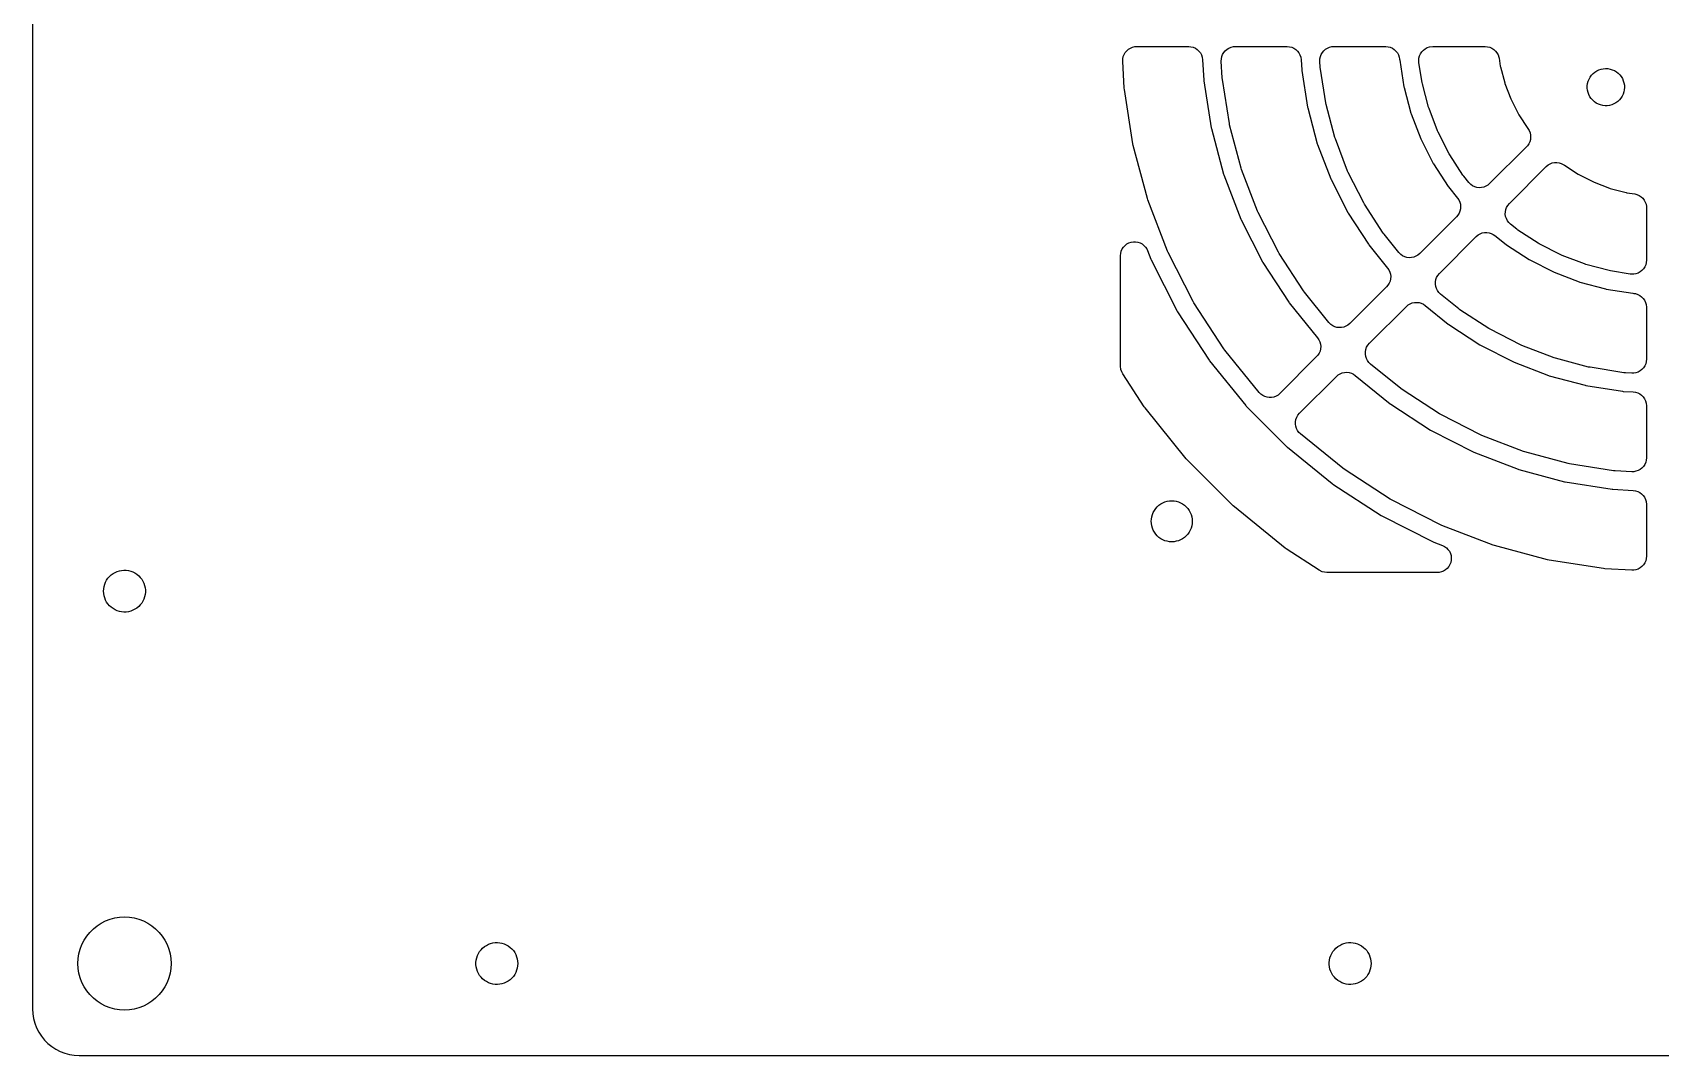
# Model space of a CAD drawing. Header units: metres. Extents: x -325 to 325, y -110 to 110.
# Drawn here: x -324.9 to -150, y -109.9 to 0 of the extents above; entities that cross this region are included whole.
import ezdxf

# ---------------------------------------------------------------- set-up
doc = ezdxf.new("R2010")
doc.units = ezdxf.units.M

msp = doc.modelspace()

# ---------------------------------------------------------------- linework, layer by layer
for p, q in [((-324.875, 104.875), (-324.875, -104.875)), ((-207.142, -1.78891), (-206.931, -1.65976)), ((-206.931, -1.65976), (-206.701, -1.56717)), ((-206.701, -1.56717), (-206.459, -1.51366)), ((-206.459, -1.51366), (-206.257, -1.5)), ((-206.257, -1.5), (-200.678, -1.5)), ((-200.678, -1.5), (-200.431, -1.52046)), ((-200.431, -1.52046), (-200.191, -1.58127)), ((-200.191, -1.58127), (-199.964, -1.68079)), ((-199.964, -1.68079), (-199.757, -1.81628)), ((-196.559, -1.78891), (-196.348, -1.65976)), ((-196.348, -1.65976), (-196.118, -1.56717)), ((-196.118, -1.56717), (-195.876, -1.51366)), ((-195.876, -1.51366), (-195.674, -1.5)), ((-195.674, -1.5), (-190.095, -1.5)), ((-190.095, -1.5), (-189.848, -1.52046)), ((-189.848, -1.52046), (-189.608, -1.58127)), ((-189.608, -1.58127), (-189.381, -1.68079)), ((-189.381, -1.68079), (-189.174, -1.81628)), ((-185.976, -1.78889), (-185.764, -1.65974)), ((-185.764, -1.65974), (-185.535, -1.56715)), ((-185.535, -1.56715), (-185.293, -1.51366)), ((-185.293, -1.51366), (-185.091, -1.5)), ((-185.091, -1.5), (-179.511, -1.5)), ((-179.511, -1.5), (-179.265, -1.52046)), ((-179.265, -1.52046), (-179.024, -1.58127)), ((-179.024, -1.58127), (-178.798, -1.68079)), ((-178.798, -1.68079), (-178.59, -1.81628)), ((-175.469, -1.88805), (-175.273, -1.73752)), ((-175.273, -1.73752), (-175.054, -1.6214)), ((-175.054, -1.6214), (-174.819, -1.54291)), ((-174.819, -1.54291), (-174.463, -1.5)), ((-174.463, -1.5), (-168.822, -1.5)), ((-168.822, -1.5), (-168.575, -1.52046)), ((-168.575, -1.52046), (-168.335, -1.58127)), ((-168.335, -1.58127), (-168.108, -1.68079)), ((-168.108, -1.68079), (-167.9, -1.81628)), ((-207.755, -3.07851), (-207.748, -2.83087)), ((-207.604, -5.97536), (-207.755, -3.07851)), ((-207.748, -2.83087), (-207.7, -2.58786)), ((-207.7, -2.58786), (-207.612, -2.35609)), ((-207.612, -2.35609), (-207.488, -2.14189)), ((-207.488, -2.14189), (-207.33, -1.9511)), ((-207.33, -1.9511), (-207.142, -1.78891)), ((-199.757, -1.81628), (-199.575, -1.98409)), ((-199.575, -1.98409), (-199.422, -2.17958)), ((-199.422, -2.17958), (-199.305, -2.39746)), ((-199.305, -2.39746), (-199.224, -2.63177)), ((-199.224, -2.63177), (-199.18, -2.92149)), ((-199.18, -2.92149), (-199.065, -5.11745)), ((-197.172, -3.07851), (-197.164, -2.83089)), ((-197.078, -4.86909), (-197.172, -3.07851)), ((-197.164, -2.83089), (-197.116, -2.58788)), ((-197.116, -2.58788), (-197.029, -2.35609)), ((-197.029, -2.35609), (-196.904, -2.14189)), ((-196.904, -2.14189), (-196.746, -1.9511)), ((-196.746, -1.9511), (-196.559, -1.78891)), ((-189.174, -1.81628), (-188.991, -1.98409)), ((-188.991, -1.98409), (-188.839, -2.17958)), ((-188.839, -2.17958), (-188.721, -2.39746)), ((-188.721, -2.39746), (-188.641, -2.63177)), ((-188.641, -2.63177), (-188.597, -2.92149)), ((-188.597, -2.92149), (-188.54, -4.0112)), ((-186.589, -3.07849), (-186.581, -2.83087)), ((-186.553, -3.76282), (-186.589, -3.07849)), ((-186.581, -2.83087), (-186.533, -2.58786)), ((-186.533, -2.58786), (-186.445, -2.35609)), ((-186.445, -2.35609), (-186.321, -2.14188)), ((-186.321, -2.14188), (-186.163, -1.95108)), ((-186.163, -1.95108), (-185.976, -1.78889)), ((-178.59, -1.81628), (-178.408, -1.98409)), ((-178.408, -1.98409), (-178.256, -2.17958)), ((-178.256, -2.17958), (-178.138, -2.39746)), ((-178.138, -2.39746), (-178.057, -2.63177)), ((-178.057, -2.63177), (-178.022, -2.86635)), ((-178.022, -2.86635), (-178.019, -2.866)), ((-178.019, -2.866), (-178.006, -2.98299)), ((-178.006, -2.98299), (-177.557, -5.81731)), ((-175.963, -2.98759), (-175.94, -2.74089)), ((-175.944, -3.23465), (-175.963, -2.98759)), ((-175.607, -5.36279), (-175.944, -3.23465)), ((-175.94, -2.74089), (-175.877, -2.50124)), ((-175.877, -2.50124), (-175.776, -2.27519)), ((-175.776, -2.27519), (-175.639, -2.06892)), ((-175.639, -2.06892), (-175.469, -1.88805)), ((-167.9, -1.81628), (-167.718, -1.98409)), ((-167.718, -1.98409), (-167.566, -2.17958)), ((-167.566, -2.17958), (-167.448, -2.39746)), ((-167.448, -2.39746), (-167.368, -2.63177)), ((-167.368, -2.63177), (-167.34, -2.76534)), ((-167.34, -2.76534), (-167.205, -3.61696)), ((-199.065, -5.11745), (-199.057, -5.1955)), ((-199.057, -5.1955), (-198.261, -10.2181)), ((-197.062, -5.02524), (-197.078, -4.86909)), ((-196.311, -9.76358), (-197.062, -5.02524)), ((-188.54, -4.0112), (-188.532, -4.08925)), ((-188.532, -4.08925), (-187.909, -8.0177)), ((-186.536, -3.91898), (-186.553, -3.76282)), ((-185.959, -7.56319), (-186.536, -3.91898)), ((-167.205, -3.61696), (-167.189, -3.69386)), ((-167.189, -3.69386), (-166.733, -5.39542)), ((-157.823, -5.46536), (-157.759, -5.22751)), ((-157.759, -5.22751), (-157.667, -4.99928)), ((-157.667, -4.99928), (-157.547, -4.78416)), ((-157.547, -4.78416), (-157.402, -4.58539)), ((-157.402, -4.58539), (-157.233, -4.40599)), ((-157.233, -4.40599), (-157.044, -4.24869)), ((-157.044, -4.24869), (-156.836, -4.11584)), ((-156.836, -4.11584), (-156.614, -4.00949)), ((-156.614, -4.00949), (-156.381, -3.93123)), ((-156.381, -3.93123), (-156.139, -3.88226)), ((-156.139, -3.88226), (-155.894, -3.86333)), ((-155.894, -3.86333), (-155.648, -3.87469)), ((-155.648, -3.87469), (-155.405, -3.91621)), ((-155.405, -3.91621), (-155.169, -3.98724)), ((-155.169, -3.98724), (-154.944, -4.0867)), ((-154.944, -4.0867), (-154.733, -4.21309)), ((-154.733, -4.21309), (-154.539, -4.3645)), ((-154.539, -4.3645), (-154.365, -4.53862)), ((-154.365, -4.53862), (-154.213, -4.73282)), ((-154.213, -4.73282), (-154.087, -4.94415)), ((-154.087, -4.94415), (-153.987, -5.1694)), ((-153.987, -5.1694), (-153.916, -5.40518)), ((-207.587, -6.1315), (-207.604, -5.97536)), ((-206.663, -11.964), (-207.587, -6.1315)), ((-177.557, -5.81731), (-177.541, -5.89426)), ((-177.541, -5.89426), (-176.798, -8.66583)), ((-175.574, -5.51637), (-175.607, -5.36279)), ((-174.906, -8.00992), (-175.574, -5.51637)), ((-166.733, -5.39542), (-166.709, -5.47032)), ((-166.709, -5.47032), (-166.077, -7.1151)), ((-157.861, -5.95546), (-157.857, -5.70924)), ((-157.834, -6.20027), (-157.861, -5.95546)), ((-157.857, -5.70924), (-157.823, -5.46536)), ((-157.778, -6.43997), (-157.834, -6.20027)), ((-157.693, -6.67093), (-157.778, -6.43997)), ((-157.58, -6.88963), (-157.693, -6.67093)), ((-157.44, -7.09279), (-157.58, -6.88963)), ((-154.116, -6.83629), (-154.249, -7.04364)), ((-154.009, -6.6142), (-154.116, -6.83629)), ((-153.931, -6.38072), (-154.009, -6.6142)), ((-153.882, -6.1394), (-153.931, -6.38072)), ((-153.916, -5.40518), (-153.875, -5.6479)), ((-153.863, -5.89389), (-153.882, -6.1394)), ((-153.875, -5.6479), (-153.863, -5.89389)), ((-187.909, -8.0177), (-187.893, -8.09465)), ((-187.893, -8.09465), (-186.864, -11.9363)), ((-185.927, -7.71677), (-185.959, -7.56319)), ((-184.972, -11.2803), (-185.927, -7.71677)), ((-176.798, -8.66583), (-176.774, -8.74074)), ((-176.774, -8.74074), (-175.746, -11.4198)), ((-174.858, -8.15924), (-174.906, -8.00992)), ((-173.933, -10.5695), (-174.858, -8.15924)), ((-166.077, -7.1151), (-166.045, -7.18683)), ((-166.045, -7.18683), (-165.245, -8.75652)), ((-157.277, -7.2773), (-157.44, -7.09279)), ((-157.093, -7.44037), (-157.277, -7.2773)), ((-156.89, -7.57953), (-157.093, -7.44037)), ((-156.671, -7.69267), (-156.89, -7.57953)), ((-156.44, -7.77808), (-156.671, -7.69267)), ((-156.2, -7.83446), (-156.44, -7.77808)), ((-155.955, -7.86095), (-156.2, -7.83446)), ((-155.709, -7.85716), (-155.955, -7.86095)), ((-155.465, -7.82314), (-155.709, -7.85716)), ((-155.228, -7.75941), (-155.465, -7.82314)), ((-154.999, -7.66693), (-155.228, -7.75941)), ((-154.784, -7.5471), (-154.999, -7.66693)), ((-154.585, -7.40175), (-154.784, -7.5471)), ((-154.406, -7.23308), (-154.585, -7.40175)), ((-154.249, -7.04364), (-154.406, -7.23308)), ((-198.261, -10.2181), (-198.245, -10.2951)), ((-198.245, -10.2951), (-196.929, -15.2067)), ((-196.279, -9.91716), (-196.311, -9.76358)), ((-195.037, -14.5508), (-196.279, -9.91716)), ((-165.245, -8.75652), (-165.206, -8.82471)), ((-165.206, -8.82471), (-164.247, -10.3024)), ((-164.247, -10.3024), (-164.232, -10.3218)), ((-164.232, -10.3218), (-164.104, -10.5335)), ((-206.631, -12.1176), (-206.663, -11.964)), ((-205.102, -17.8212), (-206.631, -12.1176)), ((-186.864, -11.9363), (-186.839, -12.0112)), ((-186.839, -12.0112), (-185.414, -15.7243)), ((-184.923, -11.4297), (-184.972, -11.2803)), ((-183.601, -14.8742), (-184.923, -11.4297)), ((-175.746, -11.4198), (-175.714, -11.4915)), ((-175.714, -11.4915), (-174.411, -14.0483)), ((-173.869, -10.713), (-173.933, -10.5695)), ((-172.697, -13.0134), (-173.869, -10.713)), ((-164.293, -12.1634), (-164.385, -12.264)), ((-164.151, -11.9606), (-164.293, -12.1634)), ((-164.044, -11.7372), (-164.151, -11.9606)), ((-164.104, -10.5335), (-164.012, -10.7636)), ((-163.975, -11.4991), (-164.044, -11.7372)), ((-164.012, -10.7636), (-163.959, -11.0056)), ((-163.947, -11.2531), (-163.975, -11.4991)), ((-163.959, -11.0056), (-163.947, -11.2531)), ((-172.618, -13.1493), (-172.697, -13.0134)), ((-171.212, -15.3145), (-172.618, -13.1493)), ((-164.385, -12.264), (-168.35, -16.2289)), ((-161.631, -14.0084), (-161.389, -13.9575)), ((-161.389, -13.9575), (-161.141, -13.9473)), ((-161.141, -13.9473), (-160.896, -13.9779)), ((-160.896, -13.9779), (-160.658, -14.0486)), ((-196.929, -15.2067), (-196.905, -15.2816)), ((-196.905, -15.2816), (-195.082, -20.029)), ((-194.989, -14.7001), (-195.037, -14.5508)), ((-193.269, -19.1789), (-194.989, -14.7001)), ((-185.414, -15.7243), (-185.382, -15.796)), ((-183.537, -15.0176), (-183.601, -14.8742)), ((-181.862, -18.305), (-183.537, -15.0176)), ((-174.411, -14.0483), (-174.372, -14.1162)), ((-174.372, -14.1162), (-172.809, -16.523)), ((-171.12, -15.4415), (-171.212, -15.3145)), ((-170.577, -16.1122), (-171.12, -15.4415)), ((-166.229, -18.3502), (-162.264, -14.3854)), ((-162.264, -14.3854), (-162.075, -14.2252)), ((-162.075, -14.2252), (-161.862, -14.0984)), ((-161.862, -14.0984), (-161.631, -14.0084)), ((-160.658, -14.0486), (-160.436, -14.1574)), ((-160.436, -14.1574), (-160.322, -14.2324)), ((-160.322, -14.2324), (-160.302, -14.2466)), ((-160.302, -14.2466), (-158.825, -15.2061)), ((-158.825, -15.2061), (-158.757, -15.2455)), ((-158.757, -15.2455), (-157.187, -16.0453)), ((-185.382, -15.796), (-183.576, -19.34)), ((-172.809, -16.523), (-172.763, -16.5865)), ((-172.763, -16.5865), (-171.798, -17.7773)), ((-170.38, -16.3129), (-170.577, -16.1122)), ((-170.179, -16.4568), (-170.38, -16.3129)), ((-169.956, -16.5656), (-170.179, -16.4568)), ((-169.719, -16.6363), (-169.956, -16.5656)), ((-169.473, -16.667), (-169.719, -16.6363)), ((-169.225, -16.6567), (-169.473, -16.667)), ((-168.983, -16.6059), (-169.225, -16.6567)), ((-168.752, -16.5158), (-168.983, -16.6059)), ((-168.539, -16.389), (-168.752, -16.5158)), ((-168.35, -16.2289), (-168.539, -16.389)), ((-157.187, -16.0453), (-157.115, -16.0773)), ((-157.115, -16.0773), (-155.47, -16.7086)), ((-155.47, -16.7086), (-155.395, -16.733)), ((-155.395, -16.733), (-153.694, -17.1889)), ((-153.694, -17.1889), (-153.617, -17.2052)), ((-153.617, -17.2052), (-152.765, -17.3401)), ((-152.765, -17.3401), (-152.525, -17.399)), ((-152.525, -17.399), (-152.297, -17.4966)), ((-205.054, -17.9705), (-205.102, -17.8212)), ((-202.938, -23.4834), (-205.054, -17.9705)), ((-193.205, -19.3223), (-193.269, -19.1789)), ((-181.784, -18.4409), (-181.862, -18.305)), ((-179.774, -21.5352), (-181.784, -18.4409)), ((-171.798, -17.7773), (-171.659, -17.9821)), ((-171.659, -17.9821), (-171.555, -18.207)), ((-171.536, -19.1809), (-171.631, -19.4097)), ((-171.555, -18.207), (-171.489, -18.4459)), ((-171.48, -18.9396), (-171.536, -19.1809)), ((-171.489, -18.4459), (-171.464, -18.6924)), ((-171.464, -18.6924), (-171.48, -18.9396)), ((-166.66, -19.2582), (-166.615, -19.0147)), ((-166.615, -19.0147), (-166.53, -18.782)), ((-166.53, -18.782), (-166.408, -18.5664)), ((-166.408, -18.5664), (-166.229, -18.3502)), ((-152.297, -17.4966), (-152.088, -17.6304)), ((-152.088, -17.6304), (-151.905, -17.7966)), ((-151.905, -17.7966), (-151.751, -17.9909)), ((-151.751, -17.9909), (-151.631, -18.2078)), ((-151.631, -18.2078), (-151.549, -18.4414)), ((-151.549, -18.4414), (-151.506, -18.6854)), ((-151.506, -18.6854), (-151.5, -18.8217)), ((-151.5, -18.8217), (-151.5, -24.4627)), ((-195.082, -20.029), (-195.05, -20.1008)), ((-195.05, -20.1008), (-192.742, -24.6316)), ((-191.028, -23.5965), (-193.205, -19.3223)), ((-183.576, -19.34), (-183.537, -19.408)), ((-183.537, -19.408), (-181.371, -22.7437)), ((-171.903, -19.782), (-175.865, -23.7434)), ((-171.763, -19.6196), (-171.903, -19.782)), ((-171.631, -19.4097), (-171.763, -19.6196)), ((-166.665, -19.5059), (-166.66, -19.2582)), ((-166.629, -19.751), (-166.665, -19.5059)), ((-166.553, -19.9868), (-166.629, -19.751)), ((-166.44, -20.2069), (-166.553, -19.9868)), ((-166.291, -20.4053), (-166.44, -20.2069)), ((-166.112, -20.5766), (-166.291, -20.4053)), ((-165.441, -21.1198), (-166.112, -20.5766)), ((-207.516, -22.8585), (-207.32, -22.7064)), ((-207.32, -22.7064), (-207.103, -22.5885)), ((-207.103, -22.5885), (-206.868, -22.508)), ((-206.868, -22.508), (-206.624, -22.4672)), ((-206.624, -22.4672), (-206.376, -22.4672)), ((-206.376, -22.4672), (-206.132, -22.508)), ((-206.132, -22.508), (-205.897, -22.5885)), ((-205.897, -22.5885), (-205.68, -22.7064)), ((-205.68, -22.7064), (-205.484, -22.8585)), ((-179.682, -21.6622), (-179.774, -21.5352)), ((-178.091, -23.6267), (-179.682, -21.6622)), ((-173.743, -25.8647), (-169.782, -21.9033)), ((-169.782, -21.9033), (-169.593, -21.7432)), ((-169.593, -21.7432), (-169.38, -21.6164)), ((-169.38, -21.6164), (-169.149, -21.5263)), ((-169.149, -21.5263), (-168.907, -21.4755)), ((-168.907, -21.4755), (-168.659, -21.4652)), ((-168.659, -21.4652), (-168.413, -21.4959)), ((-168.413, -21.4959), (-168.176, -21.5666)), ((-168.176, -21.5666), (-167.953, -21.6754)), ((-167.953, -21.6754), (-167.777, -21.7982)), ((-167.777, -21.7982), (-166.586, -22.7626)), ((-165.314, -21.2121), (-165.441, -21.1198)), ((-163.149, -22.6181), (-165.314, -21.2121)), ((-163.013, -22.6967), (-163.149, -22.6181)), ((-160.713, -23.8688), (-163.013, -22.6967)), ((-208, -23.9621), (-207.98, -23.7152)), ((-208, -35.8425), (-208, -23.9621)), ((-207.98, -23.7152), (-207.919, -23.4751)), ((-207.919, -23.4751), (-207.819, -23.2482)), ((-207.819, -23.2482), (-207.684, -23.0408)), ((-207.684, -23.0408), (-207.516, -22.8585)), ((-205.484, -22.8585), (-205.316, -23.0408)), ((-205.316, -23.0408), (-205.181, -23.2482)), ((-205.181, -23.2482), (-205.1, -23.4246)), ((-205.1, -23.4246), (-204.751, -24.3336)), ((-204.751, -24.3336), (-204.719, -24.4054)), ((-204.719, -24.4054), (-201.907, -29.9233)), ((-202.874, -23.6268), (-202.938, -23.4834)), ((-200.193, -28.8883), (-202.874, -23.6268)), ((-190.949, -23.7325), (-191.028, -23.5965)), ((-188.336, -27.7558), (-190.949, -23.7325)), ((-181.371, -22.7437), (-181.325, -22.8073)), ((-181.325, -22.8073), (-179.313, -25.2918)), ((-177.895, -23.8273), (-178.091, -23.6267)), ((-177.693, -23.9713), (-177.895, -23.8273)), ((-177.471, -24.0801), (-177.693, -23.9713)), ((-177.233, -24.1508), (-177.471, -24.0801)), ((-176.987, -24.1814), (-177.233, -24.1508)), ((-176.74, -24.1712), (-176.987, -24.1814)), ((-176.497, -24.1204), (-176.74, -24.1712)), ((-176.267, -24.0303), (-176.497, -24.1204)), ((-176.054, -23.9035), (-176.267, -24.0303)), ((-175.865, -23.7434), (-176.054, -23.9035)), ((-166.586, -22.7626), (-166.523, -22.8087)), ((-166.523, -22.8087), (-164.116, -24.3717)), ((-164.116, -24.3717), (-164.048, -24.4109)), ((-164.048, -24.4109), (-161.491, -25.7137)), ((-160.57, -23.9326), (-160.713, -23.8688)), ((-158.159, -24.8578), (-160.57, -23.9326)), ((-151.5, -24.4627), (-151.52, -24.7095)), ((-192.742, -24.6316), (-192.703, -24.6995)), ((-192.703, -24.6995), (-189.933, -28.9644)), ((-179.313, -25.2918), (-179.173, -25.4966)), ((-179.173, -25.4966), (-179.069, -25.7215)), ((-179.069, -25.7215), (-179.004, -25.9604)), ((-179.004, -25.9604), (-178.979, -26.2069)), ((-178.979, -26.2069), (-178.994, -26.4541)), ((-174.045, -26.2964), (-173.922, -26.0809)), ((-173.922, -26.0809), (-173.743, -25.8647)), ((-161.491, -25.7137), (-161.42, -25.7456)), ((-161.42, -25.7456), (-158.741, -26.774)), ((-158.01, -24.9063), (-158.159, -24.8578)), ((-155.516, -25.5745), (-158.01, -24.9063)), ((-155.363, -25.6071), (-155.516, -25.5745)), ((-153.235, -25.9442), (-155.363, -25.6071)), ((-152.876, -25.9575), (-153.235, -25.9442)), ((-152.632, -25.9168), (-152.876, -25.9575)), ((-152.397, -25.8363), (-152.632, -25.9168)), ((-152.18, -25.7184), (-152.397, -25.8363)), ((-151.984, -25.5663), (-152.18, -25.7184)), ((-151.816, -25.384), (-151.984, -25.5663)), ((-151.681, -25.1766), (-151.816, -25.384)), ((-151.581, -24.9497), (-151.681, -25.1766)), ((-151.52, -24.7095), (-151.581, -24.9497)), ((-188.244, -27.8829), (-188.336, -27.7558)), ((-185.606, -31.1411), (-188.244, -27.8829)), ((-179.418, -27.2964), (-183.379, -31.2578)), ((-179.277, -27.1341), (-179.418, -27.2964)), ((-179.146, -26.9241), (-179.277, -27.1341)), ((-179.051, -26.6954), (-179.146, -26.9241)), ((-178.994, -26.4541), (-179.051, -26.6954)), ((-174.18, -27.0204), (-174.175, -26.7727)), ((-174.144, -27.2655), (-174.18, -27.0204)), ((-174.175, -26.7727), (-174.129, -26.5291)), ((-174.068, -27.5013), (-174.144, -27.2655)), ((-174.129, -26.5291), (-174.045, -26.2964)), ((-173.954, -27.7214), (-174.068, -27.5013)), ((-173.806, -27.9198), (-173.954, -27.7214)), ((-173.627, -28.0911), (-173.806, -27.9198)), ((-158.741, -26.774), (-158.666, -26.7983)), ((-158.666, -26.7983), (-155.894, -27.5409)), ((-155.894, -27.5409), (-155.817, -27.5573)), ((-155.817, -27.5573), (-152.983, -28.0062)), ((-200.114, -29.0243), (-200.193, -28.8883)), ((-196.898, -33.9766), (-200.114, -29.0243)), ((-189.933, -28.9644), (-189.887, -29.0279)), ((-189.887, -29.0279), (-186.827, -32.8063)), ((-181.258, -33.3792), (-177.296, -29.4178)), ((-177.296, -29.4178), (-177.107, -29.2576)), ((-177.107, -29.2576), (-176.895, -29.1308)), ((-176.895, -29.1308), (-176.664, -29.0408)), ((-176.664, -29.0408), (-176.421, -28.9899)), ((-176.421, -28.9899), (-176.174, -28.9797)), ((-176.174, -28.9797), (-175.928, -29.0103)), ((-175.928, -29.0103), (-175.691, -29.081)), ((-175.691, -29.081), (-175.468, -29.1898)), ((-175.468, -29.1898), (-175.292, -29.3127)), ((-175.292, -29.3127), (-172.807, -31.3246)), ((-171.662, -29.6819), (-173.627, -28.0911)), ((-171.535, -29.7742), (-171.662, -29.6819)), ((-152.983, -28.0062), (-152.866, -28.0185)), ((-152.866, -28.0185), (-152.866, -28.0211)), ((-152.866, -28.0211), (-152.676, -28.0469)), ((-152.676, -28.0469), (-152.439, -28.1202)), ((-152.439, -28.1202), (-152.218, -28.2314)), ((-152.218, -28.2314), (-152.018, -28.3776)), ((-152.018, -28.3776), (-151.845, -28.5547)), ((-151.845, -28.5547), (-151.703, -28.7579)), ((-151.703, -28.7579), (-151.597, -28.9816)), ((-151.597, -28.9816), (-151.529, -29.2198)), ((-151.529, -29.2198), (-151.5, -29.5115)), ((-151.5, -29.5115), (-151.5, -35.0907)), ((-201.907, -29.9233), (-201.868, -29.9912)), ((-201.868, -29.9912), (-198.495, -35.1852)), ((-185.409, -31.3418), (-185.606, -31.1411)), ((-185.208, -31.4857), (-185.409, -31.3418)), ((-183.568, -31.418), (-183.781, -31.5448)), ((-183.379, -31.2578), (-183.568, -31.418)), ((-172.807, -31.3246), (-172.744, -31.3708)), ((-172.744, -31.3708), (-169.408, -33.5371)), ((-168.441, -31.7836), (-171.535, -29.7742)), ((-186.827, -32.8063), (-186.688, -33.011)), ((-186.688, -33.011), (-186.584, -33.2359)), ((-184.985, -31.5946), (-185.208, -31.4857)), ((-184.748, -31.6653), (-184.985, -31.5946)), ((-184.502, -31.6959), (-184.748, -31.6653)), ((-184.254, -31.6857), (-184.502, -31.6959)), ((-184.012, -31.6348), (-184.254, -31.6857)), ((-183.781, -31.5448), (-184.012, -31.6348)), ((-168.305, -31.8621), (-168.441, -31.7836)), ((-165.018, -33.5371), (-168.305, -31.8621)), ((-196.806, -34.1036), (-196.898, -33.9766)), ((-193.12, -38.6556), (-196.806, -34.1036)), ((-186.932, -34.8109), (-190.894, -38.7723)), ((-186.792, -34.6486), (-186.932, -34.8109)), ((-186.66, -34.4386), (-186.792, -34.6486)), ((-186.565, -34.2098), (-186.66, -34.4386)), ((-186.584, -33.2359), (-186.518, -33.4749)), ((-186.509, -33.9686), (-186.565, -34.2098)), ((-186.518, -33.4749), (-186.493, -33.7213)), ((-186.493, -33.7213), (-186.509, -33.9686)), ((-181.694, -34.5348), (-181.689, -34.2871)), ((-181.658, -34.7799), (-181.694, -34.5348)), ((-181.689, -34.2871), (-181.644, -34.0436)), ((-181.582, -35.0157), (-181.658, -34.7799)), ((-181.644, -34.0436), (-181.559, -33.8109)), ((-181.559, -33.8109), (-181.437, -33.5953)), ((-181.437, -33.5953), (-181.258, -33.3792)), ((-169.408, -33.5371), (-169.34, -33.5763)), ((-169.34, -33.5763), (-165.796, -35.382)), ((-164.874, -33.601), (-165.018, -33.5371)), ((-161.43, -34.9232), (-164.874, -33.601)), ((-161.28, -34.9717), (-161.43, -34.9232)), ((-157.717, -35.9265), (-161.28, -34.9717)), ((-207.955, -36.2067), (-208, -35.8425)), ((-207.875, -36.4413), (-207.955, -36.2067)), ((-207.758, -36.6595), (-207.875, -36.4413)), ((-205.461, -40.1973), (-207.758, -36.6595)), ((-198.495, -35.1852), (-198.449, -35.2486)), ((-198.449, -35.2486), (-194.551, -40.0616)), ((-184.622, -36.7721), (-184.409, -36.6453)), ((-184.409, -36.6453), (-184.178, -36.5552)), ((-184.178, -36.5552), (-183.936, -36.5044)), ((-183.936, -36.5044), (-183.688, -36.4942)), ((-183.688, -36.4942), (-183.442, -36.5248)), ((-183.442, -36.5248), (-183.205, -36.5955)), ((-183.205, -36.5955), (-182.982, -36.7043)), ((-182.982, -36.7043), (-182.806, -36.8271)), ((-181.469, -35.2359), (-181.582, -35.0157)), ((-181.32, -35.4342), (-181.469, -35.2359)), ((-181.141, -35.6055), (-181.32, -35.4342)), ((-177.883, -38.244), (-181.141, -35.6055)), ((-165.796, -35.382), (-165.724, -35.414)), ((-165.724, -35.414), (-162.011, -36.8393)), ((-157.563, -35.9592), (-157.717, -35.9265)), ((-153.919, -36.5364), (-157.563, -35.9592)), ((-153.763, -36.5528), (-153.919, -36.5364)), ((-153.078, -36.5887), (-153.763, -36.5528)), ((-152.876, -36.5856), (-153.078, -36.5887)), ((-152.632, -36.5448), (-152.876, -36.5856)), ((-152.397, -36.4644), (-152.632, -36.5448)), ((-152.18, -36.3465), (-152.397, -36.4644)), ((-151.984, -36.1943), (-152.18, -36.3465)), ((-151.816, -36.012), (-151.984, -36.1943)), ((-151.681, -35.8046), (-151.816, -36.012)), ((-151.581, -35.5778), (-151.681, -35.8046)), ((-151.52, -35.3376), (-151.581, -35.5778)), ((-151.5, -35.0907), (-151.52, -35.3376)), ((-188.772, -40.8936), (-184.811, -36.9322)), ((-184.811, -36.9322), (-184.622, -36.7721)), ((-182.806, -36.8271), (-179.028, -39.8868)), ((-177.756, -38.3363), (-177.883, -38.244)), ((-173.732, -40.9491), (-177.756, -38.3363)), ((-162.011, -36.8393), (-161.936, -36.8637)), ((-161.936, -36.8637), (-158.095, -37.893)), ((-158.095, -37.893), (-158.018, -37.9094)), ((-158.018, -37.9094), (-154.089, -38.5316)), ((-205.368, -40.3243), (-205.461, -40.1973)), ((-194.551, -40.0616), (-194.499, -40.1199)), ((-194.499, -40.1199), (-190.12, -44.4989)), ((-192.924, -38.8562), (-193.12, -38.6556)), ((-192.722, -39.0002), (-192.924, -38.8562)), ((-192.5, -39.109), (-192.722, -39.0002)), ((-192.262, -39.1797), (-192.5, -39.109)), ((-192.016, -39.2103), (-192.262, -39.1797)), ((-191.769, -39.2001), (-192.016, -39.2103)), ((-191.526, -39.1493), (-191.769, -39.2001)), ((-191.295, -39.0592), (-191.526, -39.1493)), ((-191.083, -38.9324), (-191.295, -39.0592)), ((-190.894, -38.7723), (-191.083, -38.9324)), ((-179.028, -39.8868), (-178.964, -39.9329)), ((-178.964, -39.9329), (-174.7, -42.7025)), ((-154.089, -38.5316), (-154.011, -38.5398)), ((-154.011, -38.5398), (-152.921, -38.5969)), ((-152.921, -38.5969), (-152.676, -38.6302)), ((-152.676, -38.6302), (-152.439, -38.7036)), ((-152.439, -38.7036), (-152.218, -38.8148)), ((-152.218, -38.8148), (-152.018, -38.961)), ((-152.018, -38.961), (-151.845, -39.1381)), ((-151.845, -39.1381), (-151.703, -39.3413)), ((-151.703, -39.3413), (-151.597, -39.565)), ((-151.597, -39.565), (-151.529, -39.8032)), ((-151.529, -39.8032), (-151.5, -40.0948)), ((-151.5, -40.0948), (-151.5, -45.6741)), ((-200.955, -45.7745), (-205.368, -40.3243)), ((-189.209, -42.0493), (-189.204, -41.8016)), ((-189.204, -41.8016), (-189.158, -41.558)), ((-189.158, -41.558), (-189.073, -41.3253)), ((-189.073, -41.3253), (-188.951, -41.1098)), ((-188.951, -41.1098), (-188.772, -40.8936)), ((-173.597, -41.0276), (-173.732, -40.9491)), ((-169.322, -43.2054), (-173.597, -41.0276)), ((-189.173, -42.2944), (-189.209, -42.0493)), ((-189.097, -42.5302), (-189.173, -42.2944)), ((-188.983, -42.7503), (-189.097, -42.5302)), ((-188.835, -42.9487), (-188.983, -42.7503)), ((-188.656, -43.12), (-188.835, -42.9487)), ((-184.104, -46.8061), (-188.656, -43.12)), ((-174.7, -42.7025), (-174.632, -42.7418)), ((-174.632, -42.7418), (-170.101, -45.0504)), ((-169.179, -43.2693), (-169.322, -43.2054)), ((-164.7, -44.9885), (-169.179, -43.2693)), ((-190.12, -44.4989), (-190.062, -44.5514)), ((-190.062, -44.5514), (-185.249, -48.4489)), ((-170.101, -45.0504), (-170.029, -45.0823)), ((-170.029, -45.0823), (-165.282, -46.9047)), ((-164.551, -45.037), (-164.7, -44.9885)), ((-159.917, -46.2786), (-164.551, -45.037)), ((-200.85, -45.8911), (-200.955, -45.7745)), ((-195.891, -50.8497), (-200.85, -45.8911)), ((-183.977, -46.8984), (-184.104, -46.8061)), ((-179.024, -50.1145), (-183.977, -46.8984)), ((-165.282, -46.9047), (-165.207, -46.929)), ((-165.207, -46.929), (-160.295, -48.2451)), ((-159.764, -46.3113), (-159.917, -46.2786)), ((-155.025, -47.0618), (-159.764, -46.3113)), ((-154.869, -47.0782), (-155.025, -47.0618)), ((-153.079, -47.172), (-154.869, -47.0782)), ((-152.876, -47.1689), (-153.079, -47.172)), ((-152.632, -47.1282), (-152.876, -47.1689)), ((-152.397, -47.0477), (-152.632, -47.1282)), ((-152.18, -46.9298), (-152.397, -47.0477)), ((-151.984, -46.7776), (-152.18, -46.9298)), ((-151.816, -46.5954), (-151.984, -46.7776)), ((-151.681, -46.388), (-151.816, -46.5954)), ((-151.581, -46.1611), (-151.681, -46.388)), ((-151.52, -45.9209), (-151.581, -46.1611)), ((-151.5, -45.6741), (-151.52, -45.9209)), ((-185.249, -48.4489), (-185.185, -48.495)), ((-185.185, -48.495), (-179.991, -51.868)), ((-160.295, -48.2451), (-160.218, -48.2614)), ((-160.218, -48.2614), (-155.195, -49.0569)), ((-203.874, -50.7773), (-203.672, -50.6343)), ((-203.672, -50.6343), (-203.456, -50.5147)), ((-203.456, -50.5147), (-203.228, -50.4202)), ((-203.228, -50.4202), (-202.99, -50.3518)), ((-202.99, -50.3518), (-202.747, -50.3104)), ((-202.747, -50.3104), (-202.5, -50.2965)), ((-202.5, -50.2965), (-202.253, -50.3104)), ((-202.253, -50.3104), (-202.01, -50.3518)), ((-202.01, -50.3518), (-201.772, -50.4202)), ((-201.772, -50.4202), (-201.544, -50.5147)), ((-201.544, -50.5147), (-201.328, -50.6343)), ((-201.328, -50.6343), (-201.126, -50.7773)), ((-178.888, -50.193), (-179.024, -50.1145)), ((-173.627, -52.8738), (-178.888, -50.193)), ((-155.195, -49.0569), (-155.117, -49.0651)), ((-155.117, -49.0651), (-152.921, -49.1802)), ((-152.921, -49.1802), (-152.676, -49.2136)), ((-152.676, -49.2136), (-152.439, -49.2869)), ((-152.439, -49.2869), (-152.218, -49.3981)), ((-152.218, -49.3981), (-152.018, -49.5443)), ((-152.018, -49.5443), (-151.845, -49.7214)), ((-151.845, -49.7214), (-151.703, -49.9246)), ((-151.703, -49.9246), (-151.597, -50.1483)), ((-151.597, -50.1483), (-151.529, -50.3865)), ((-151.529, -50.3865), (-151.5, -50.6782)), ((-151.5, -50.6782), (-151.5, -56.2574)), ((-204.703, -52.5), (-204.69, -52.2533)), ((-204.69, -52.2533), (-204.648, -52.0097)), ((-204.648, -52.0097), (-204.58, -51.7722)), ((-204.58, -51.7722), (-204.485, -51.5439)), ((-204.485, -51.5439), (-204.366, -51.3277)), ((-204.366, -51.3277), (-204.223, -51.1262)), ((-204.223, -51.1262), (-204.058, -50.9419)), ((-204.058, -50.9419), (-203.874, -50.7773)), ((-201.126, -50.7773), (-200.942, -50.9419)), ((-200.942, -50.9419), (-200.777, -51.1262)), ((-200.777, -51.1262), (-200.634, -51.3277)), ((-200.634, -51.3277), (-200.515, -51.5439)), ((-200.515, -51.5439), (-200.42, -51.7722)), ((-200.42, -51.7722), (-200.352, -52.0097)), ((-200.352, -52.0097), (-200.31, -52.2533)), ((-200.31, -52.2533), (-200.297, -52.5)), ((-195.774, -50.9548), (-195.891, -50.8497)), ((-190.324, -55.3682), (-195.774, -50.9548)), ((-179.991, -51.868), (-179.923, -51.9072)), ((-179.923, -51.9072), (-174.405, -54.7187)), ((-204.69, -52.7467), (-204.703, -52.5)), ((-204.648, -52.9903), (-204.69, -52.7467)), ((-204.58, -53.2278), (-204.648, -52.9903)), ((-204.485, -53.456), (-204.58, -53.2278)), ((-204.366, -53.6723), (-204.485, -53.456)), ((-204.223, -53.8738), (-204.366, -53.6723)), ((-204.058, -54.0581), (-204.223, -53.8738)), ((-203.874, -54.2227), (-204.058, -54.0581)), ((-200.942, -54.0581), (-201.126, -54.2227)), ((-200.777, -53.8738), (-200.942, -54.0581)), ((-200.634, -53.6723), (-200.777, -53.8738)), ((-200.515, -53.456), (-200.634, -53.6723)), ((-200.42, -53.2278), (-200.515, -53.456)), ((-200.352, -52.9903), (-200.42, -53.2278)), ((-200.31, -52.7467), (-200.352, -52.9903)), ((-200.297, -52.5), (-200.31, -52.7467)), ((-173.483, -52.9377), (-173.627, -52.8738)), ((-167.971, -55.0539), (-173.483, -52.9377)), ((-203.672, -54.3657), (-203.874, -54.2227)), ((-203.456, -54.4852), (-203.672, -54.3657)), ((-203.228, -54.5798), (-203.456, -54.4852)), ((-202.99, -54.6482), (-203.228, -54.5798)), ((-202.747, -54.6896), (-202.99, -54.6482)), ((-202.5, -54.7035), (-202.747, -54.6896)), ((-202.253, -54.6896), (-202.5, -54.7035)), ((-202.01, -54.6482), (-202.253, -54.6896)), ((-201.772, -54.5798), (-202.01, -54.6482)), ((-201.544, -54.4852), (-201.772, -54.5798)), ((-201.328, -54.3657), (-201.544, -54.4852)), ((-201.126, -54.2227), (-201.328, -54.3657)), ((-190.197, -55.4605), (-190.324, -55.3682)), ((-186.659, -57.758), (-190.197, -55.4605)), ((-174.405, -54.7187), (-174.334, -54.7507)), ((-174.334, -54.7507), (-173.425, -55.0996)), ((-173.425, -55.0996), (-173.201, -55.2072)), ((-173.201, -55.2072), (-172.999, -55.3501)), ((-172.999, -55.3501), (-172.823, -55.5243)), ((-172.823, -55.5243), (-172.678, -55.7251)), ((-172.678, -55.7251), (-172.568, -55.9471)), ((-172.568, -55.9471), (-172.496, -56.1841)), ((-167.821, -55.1024), (-167.971, -55.0539)), ((-162.118, -56.6307), (-167.821, -55.1024)), ((-172.896, -57.5548), (-173.084, -57.716)), ((-172.737, -57.3649), (-172.896, -57.5548)), ((-172.611, -57.1514), (-172.737, -57.3649)), ((-172.522, -56.9201), (-172.611, -57.1514)), ((-172.473, -56.6773), (-172.522, -56.9201)), ((-172.496, -56.1841), (-172.464, -56.4297)), ((-172.464, -56.4297), (-172.473, -56.6773)), ((-161.964, -56.6633), (-162.118, -56.6307)), ((-156.132, -57.5871), (-161.964, -56.6633)), ((-155.975, -57.6035), (-156.132, -57.5871)), ((-153.079, -57.7553), (-155.975, -57.6035)), ((-152.397, -57.631), (-152.632, -57.7115)), ((-152.18, -57.5131), (-152.397, -57.631)), ((-151.984, -57.361), (-152.18, -57.5131)), ((-151.816, -57.1787), (-151.984, -57.361)), ((-151.681, -56.9713), (-151.816, -57.1787)), ((-151.581, -56.7444), (-151.681, -56.9713)), ((-151.52, -56.5043), (-151.581, -56.7444)), ((-151.5, -56.2574), (-151.52, -56.5043)), ((-317.196, -59.508), (-317.128, -59.2694)), ((-317.128, -59.2694), (-317.035, -59.0397)), ((-317.035, -59.0397), (-316.917, -58.8217)), ((-316.917, -58.8217), (-316.776, -58.618)), ((-316.776, -58.618), (-316.613, -58.4311)), ((-316.613, -58.4311), (-316.43, -58.2632)), ((-316.43, -58.2632), (-316.231, -58.1164)), ((-316.231, -58.1164), (-316.016, -57.9924)), ((-316.016, -57.9924), (-315.789, -57.8928)), ((-315.789, -57.8928), (-315.552, -57.8188)), ((-315.552, -57.8188), (-315.309, -57.7713)), ((-315.309, -57.7713), (-315.062, -57.7509)), ((-315.062, -57.7509), (-314.814, -57.7577)), ((-314.814, -57.7577), (-314.569, -57.7917)), ((-314.569, -57.7917), (-314.328, -57.8526)), ((-314.328, -57.8526), (-314.096, -57.9395)), ((-314.096, -57.9395), (-313.875, -58.0514)), ((-313.875, -58.0514), (-313.667, -58.187)), ((-313.667, -58.187), (-313.476, -58.3446)), ((-313.476, -58.3446), (-313.303, -58.5223)), ((-313.303, -58.5223), (-313.151, -58.7179)), ((-313.151, -58.7179), (-313.021, -58.9291)), ((-313.021, -58.9291), (-312.915, -59.1533)), ((-312.915, -59.1533), (-312.835, -59.3878)), ((-312.835, -59.3878), (-312.781, -59.6297)), ((-186.33, -57.9187), (-186.659, -57.758)), ((-186.089, -57.9795), (-186.33, -57.9187)), ((-185.843, -58), (-186.089, -57.9795)), ((-173.962, -58), (-185.843, -58)), ((-173.768, -57.9874), (-173.962, -58)), ((-173.526, -57.9353), (-173.768, -57.9874)), ((-173.296, -57.8439), (-173.526, -57.9353)), ((-173.084, -57.716), (-173.296, -57.8439)), ((-152.876, -57.7522), (-153.079, -57.7553)), ((-152.632, -57.7115), (-152.876, -57.7522)), ((-317.25, -60), (-317.236, -59.7525)), ((-317.236, -60.2475), (-317.25, -60)), ((-317.236, -59.7525), (-317.196, -59.508)), ((-317.196, -60.492), (-317.236, -60.2475)), ((-317.128, -60.7306), (-317.196, -60.492)), ((-317.035, -60.9602), (-317.128, -60.7306)), ((-316.917, -61.1783), (-317.035, -60.9602)), ((-316.776, -61.382), (-316.917, -61.1783)), ((-313.021, -61.0709), (-313.151, -61.2821)), ((-312.915, -60.8467), (-313.021, -61.0709)), ((-312.835, -60.6122), (-312.915, -60.8467)), ((-312.781, -60.3703), (-312.835, -60.6122)), ((-312.781, -59.6297), (-312.753, -59.8761)), ((-312.753, -60.1239), (-312.781, -60.3703)), ((-312.753, -59.8761), (-312.753, -60.1239)), ((-316.613, -61.5689), (-316.776, -61.382)), ((-316.43, -61.7368), (-316.613, -61.5689)), ((-316.231, -61.8836), (-316.43, -61.7368)), ((-316.016, -62.0076), (-316.231, -61.8836)), ((-315.789, -62.1071), (-316.016, -62.0076)), ((-315.552, -62.1812), (-315.789, -62.1071)), ((-315.309, -62.2287), (-315.552, -62.1812)), ((-315.062, -62.2491), (-315.309, -62.2287)), ((-314.814, -62.2423), (-315.062, -62.2491)), ((-314.569, -62.2083), (-314.814, -62.2423)), ((-314.328, -62.1474), (-314.569, -62.2083)), ((-314.096, -62.0605), (-314.328, -62.1474)), ((-313.875, -61.9485), (-314.096, -62.0605)), ((-313.667, -61.813), (-313.875, -61.9485)), ((-313.476, -61.6554), (-313.667, -61.813)), ((-313.303, -61.4777), (-313.476, -61.6554)), ((-313.151, -61.2821), (-313.303, -61.4777)), ((-318.346, -96.2843), (-317.939, -95.9549)), ((-317.939, -95.9549), (-317.5, -95.6699)), ((-317.5, -95.6699), (-317.034, -95.4323)), ((-317.034, -95.4323), (-316.545, -95.2447)), ((-316.545, -95.2447), (-316.04, -95.1093)), ((-316.04, -95.1093), (-315.523, -95.0274)), ((-315.523, -95.0274), (-315, -95)), ((-315, -95), (-314.477, -95.0274)), ((-314.477, -95.0274), (-313.96, -95.1093)), ((-313.96, -95.1093), (-313.455, -95.2447)), ((-313.455, -95.2447), (-312.966, -95.4323)), ((-312.966, -95.4323), (-312.5, -95.6699)), ((-312.5, -95.6699), (-312.061, -95.9549)), ((-312.061, -95.9549), (-311.654, -96.2843)), ((-319.568, -97.9663), (-319.33, -97.5)), ((-319.33, -97.5), (-319.045, -97.0611)), ((-319.045, -97.0611), (-318.716, -96.6543)), ((-318.716, -96.6543), (-318.346, -96.2843)), ((-311.654, -96.2843), (-311.284, -96.6543)), ((-311.284, -96.6543), (-310.955, -97.0611)), ((-310.955, -97.0611), (-310.67, -97.5)), ((-310.67, -97.5), (-310.432, -97.9663)), ((-275.904, -97.9395), (-275.672, -97.8526)), ((-275.672, -97.8526), (-275.431, -97.7917)), ((-275.431, -97.7917), (-275.186, -97.7577)), ((-275.186, -97.7577), (-274.938, -97.7509)), ((-274.938, -97.7509), (-274.691, -97.7713)), ((-274.691, -97.7713), (-274.448, -97.8188)), ((-274.448, -97.8188), (-274.211, -97.8929)), ((-274.211, -97.8929), (-273.984, -97.9924)), ((-184.237, -97.9395), (-184.005, -97.8526)), ((-184.005, -97.8526), (-183.765, -97.7917)), ((-183.765, -97.7917), (-183.519, -97.7577)), ((-183.519, -97.7577), (-183.271, -97.7509)), ((-183.271, -97.7509), (-183.024, -97.7713)), ((-183.024, -97.7713), (-182.781, -97.8188)), ((-182.781, -97.8188), (-182.544, -97.8929)), ((-182.544, -97.8929), (-182.317, -97.9924)), ((-320, -100), (-319.973, -99.4774)), ((-319.973, -99.4774), (-319.891, -98.9604)), ((-319.891, -98.9604), (-319.755, -98.4549)), ((-319.755, -98.4549), (-319.568, -97.9663)), ((-310.432, -97.9663), (-310.245, -98.4549)), ((-310.245, -98.4549), (-310.109, -98.9604)), ((-310.109, -98.9604), (-310.027, -99.4774)), ((-310.027, -99.4774), (-310, -100)), ((-277.247, -99.8761), (-277.219, -99.6297)), ((-277.219, -99.6297), (-277.165, -99.3878)), ((-277.165, -99.3878), (-277.085, -99.1533)), ((-277.085, -99.1533), (-276.979, -98.9291)), ((-276.979, -98.9291), (-276.849, -98.7179)), ((-276.849, -98.7179), (-276.697, -98.5223)), ((-276.697, -98.5223), (-276.524, -98.3446)), ((-276.524, -98.3446), (-276.333, -98.187)), ((-276.333, -98.187), (-276.125, -98.0514)), ((-276.125, -98.0514), (-275.904, -97.9395)), ((-273.984, -97.9924), (-273.769, -98.1164)), ((-273.769, -98.1164), (-273.57, -98.2632)), ((-273.57, -98.2632), (-273.387, -98.4311)), ((-273.387, -98.4311), (-273.224, -98.618)), ((-273.224, -98.618), (-273.083, -98.8217)), ((-273.083, -98.8217), (-272.965, -99.0397)), ((-272.965, -99.0397), (-272.872, -99.2694)), ((-272.872, -99.2694), (-272.804, -99.508)), ((-272.804, -99.508), (-272.764, -99.7525)), ((-185.58, -99.8761), (-185.553, -99.6297)), ((-185.553, -99.6297), (-185.498, -99.3878)), ((-185.498, -99.3878), (-185.418, -99.1533)), ((-185.418, -99.1533), (-185.312, -98.9291)), ((-185.312, -98.9291), (-185.182, -98.7179)), ((-185.182, -98.7179), (-185.03, -98.5223)), ((-185.03, -98.5223), (-184.857, -98.3446)), ((-184.857, -98.3446), (-184.666, -98.187)), ((-184.666, -98.187), (-184.458, -98.0514)), ((-184.458, -98.0514), (-184.237, -97.9395)), ((-182.317, -97.9924), (-182.103, -98.1164)), ((-182.103, -98.1164), (-181.903, -98.2632)), ((-181.903, -98.2632), (-181.721, -98.4311)), ((-181.721, -98.4311), (-181.558, -98.618)), ((-181.558, -98.618), (-181.417, -98.8217)), ((-181.417, -98.8217), (-181.299, -99.0397)), ((-181.299, -99.0397), (-181.205, -99.2694)), ((-181.205, -99.2694), (-181.138, -99.508)), ((-181.138, -99.508), (-181.097, -99.7525)), ((-319.973, -100.523), (-320, -100)), ((-319.891, -101.04), (-319.973, -100.523)), ((-319.755, -101.545), (-319.891, -101.04)), ((-310.109, -101.04), (-310.245, -101.545)), ((-310.027, -100.523), (-310.109, -101.04)), ((-310, -100), (-310.027, -100.523)), ((-277.247, -100.124), (-277.247, -99.8761)), ((-277.219, -100.37), (-277.247, -100.124)), ((-277.165, -100.612), (-277.219, -100.37)), ((-277.085, -100.847), (-277.165, -100.612)), ((-276.979, -101.071), (-277.085, -100.847)), ((-276.849, -101.282), (-276.979, -101.071)), ((-276.697, -101.478), (-276.849, -101.282)), ((-273.224, -101.382), (-273.387, -101.569)), ((-273.083, -101.178), (-273.224, -101.382)), ((-272.965, -100.96), (-273.083, -101.178)), ((-272.872, -100.731), (-272.965, -100.96)), ((-272.804, -100.492), (-272.872, -100.731)), ((-272.764, -100.248), (-272.804, -100.492)), ((-272.764, -99.7525), (-272.75, -100)), ((-272.75, -100), (-272.764, -100.248)), ((-185.58, -100.124), (-185.58, -99.8761)), ((-185.553, -100.37), (-185.58, -100.124)), ((-185.498, -100.612), (-185.553, -100.37)), ((-185.418, -100.847), (-185.498, -100.612)), ((-185.312, -101.071), (-185.418, -100.847)), ((-185.182, -101.282), (-185.312, -101.071)), ((-185.03, -101.478), (-185.182, -101.282)), ((-181.558, -101.382), (-181.721, -101.569)), ((-181.417, -101.178), (-181.558, -101.382)), ((-181.299, -100.96), (-181.417, -101.178)), ((-181.205, -100.731), (-181.299, -100.96)), ((-181.138, -100.492), (-181.205, -100.731)), ((-181.097, -100.248), (-181.138, -100.492)), ((-181.097, -99.7525), (-181.083, -100)), ((-181.083, -100), (-181.097, -100.248)), ((-319.568, -102.034), (-319.755, -101.545)), ((-319.33, -102.5), (-319.568, -102.034)), ((-319.045, -102.939), (-319.33, -102.5)), ((-318.716, -103.346), (-319.045, -102.939)), ((-310.955, -102.939), (-311.284, -103.346)), ((-310.67, -102.5), (-310.955, -102.939)), ((-310.432, -102.034), (-310.67, -102.5)), ((-310.245, -101.545), (-310.432, -102.034)), ((-276.524, -101.655), (-276.697, -101.478)), ((-276.333, -101.813), (-276.524, -101.655)), ((-276.125, -101.949), (-276.333, -101.813)), ((-275.904, -102.06), (-276.125, -101.949)), ((-275.672, -102.147), (-275.904, -102.06)), ((-275.431, -102.208), (-275.672, -102.147)), ((-275.186, -102.242), (-275.431, -102.208)), ((-274.938, -102.249), (-275.186, -102.242)), ((-274.691, -102.229), (-274.938, -102.249)), ((-274.448, -102.181), (-274.691, -102.229)), ((-274.211, -102.107), (-274.448, -102.181)), ((-273.984, -102.008), (-274.211, -102.107)), ((-273.769, -101.884), (-273.984, -102.008)), ((-273.57, -101.737), (-273.769, -101.884)), ((-273.387, -101.569), (-273.57, -101.737)), ((-184.857, -101.655), (-185.03, -101.478)), ((-184.666, -101.813), (-184.857, -101.655)), ((-184.458, -101.949), (-184.666, -101.813)), ((-184.237, -102.06), (-184.458, -101.949)), ((-184.005, -102.147), (-184.237, -102.06)), ((-183.765, -102.208), (-184.005, -102.147)), ((-183.519, -102.242), (-183.765, -102.208)), ((-183.271, -102.249), (-183.519, -102.242)), ((-183.024, -102.229), (-183.271, -102.249)), ((-182.781, -102.181), (-183.024, -102.229)), ((-182.544, -102.107), (-182.781, -102.181)), ((-182.317, -102.008), (-182.544, -102.107)), ((-182.103, -101.884), (-182.317, -102.008)), ((-181.903, -101.737), (-182.103, -101.884)), ((-181.721, -101.569), (-181.903, -101.737)), ((-324.875, -104.875), (-324.848, -105.398)), ((-318.346, -103.716), (-318.716, -103.346)), ((-317.939, -104.045), (-318.346, -103.716)), ((-317.5, -104.33), (-317.939, -104.045)), ((-317.034, -104.568), (-317.5, -104.33)), ((-316.545, -104.755), (-317.034, -104.568)), ((-316.04, -104.891), (-316.545, -104.755)), ((-315.523, -104.973), (-316.04, -104.891)), ((-313.96, -104.891), (-314.477, -104.973)), ((-313.455, -104.755), (-313.96, -104.891)), ((-312.966, -104.568), (-313.455, -104.755)), ((-312.5, -104.33), (-312.966, -104.568)), ((-312.061, -104.045), (-312.5, -104.33)), ((-311.654, -103.716), (-312.061, -104.045)), ((-311.284, -103.346), (-311.654, -103.716)), ((-324.848, -105.398), (-324.766, -105.915)), ((-324.766, -105.915), (-324.63, -106.42)), ((-324.63, -106.42), (-324.443, -106.909)), ((-315, -105), (-315.523, -104.973)), ((-314.477, -104.973), (-315, -105)), ((-324.443, -106.909), (-324.205, -107.375)), ((-324.205, -107.375), (-323.92, -107.814)), ((-323.92, -107.814), (-323.591, -108.221)), ((-323.591, -108.221), (-323.221, -108.591)), ((-323.221, -108.591), (-322.814, -108.92)), ((-322.814, -108.92), (-322.375, -109.205)), ((-322.375, -109.205), (-321.909, -109.443)), ((-321.909, -109.443), (-321.42, -109.63)), ((-321.42, -109.63), (-320.915, -109.766)), ((-320.915, -109.766), (-320.398, -109.848)), ((-320.398, -109.848), (-319.875, -109.875)), ((-319.875, -109.875), (319.875, -109.875))]:
    msp.add_line(p, q)

doc.saveas('drawing.dxf')
